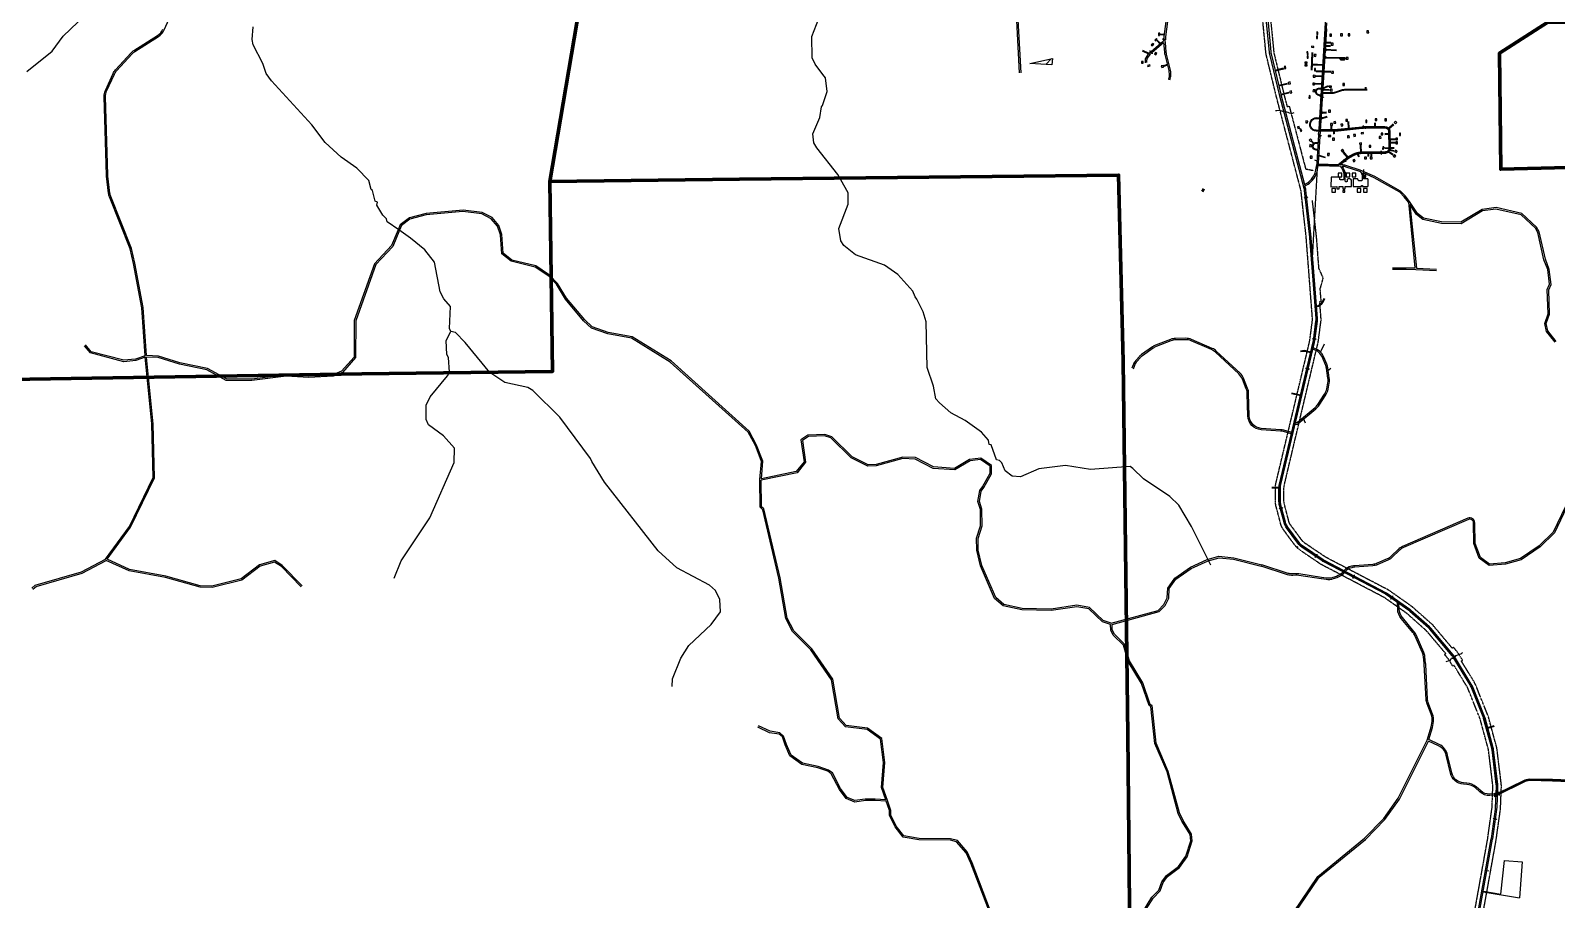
# Model space of a CAD drawing. Header units: inches. Extents: x 2666812 to 2767151, y 580083 to 705712.
# Drawn here: x 2684309 to 2705730, y 608026 to 620232 of the extents above; entities that cross this region are included whole.
import ezdxf

# ---------------------------------------------------------------- set-up
doc = ezdxf.new("R2010")
doc.units = ezdxf.units.IN
doc.header["$MEASUREMENT"] = 0
doc.linetypes.add('PHANTOM', pattern=[2.5, 1.25, -0.25, 0.25, -0.25, 0.25, -0.25])
for name, color, linetype in [('BND-MCD', 42, 'Continuous'), ('HY-SHORE', 5, 'Continuous'), ('PLD-LANDBASE', 252, 'Continuous'), ('PLD-PAR', 1, 'Continuous')]:
    doc.layers.add(name, color=color, linetype=linetype)
doc.layers.add('PLD-REMOTE-BOUNDARY', color=40, linetype='Continuous', lineweight=80)

# ---------------------------------------------------------------- blocks, each defined once
blk = doc.blocks.new('*X28')
at = {"color": 0}
blk.add_line((2698562, 619756), (2698640, 619837), dxfattribs=at)
blk = doc.blocks.new('CULVERT')
for p, q in [((-52, 7), (-41, 0)), ((-41, 0), (-52, -7)), ((-41, 0), (41, 0)), ((52, 7), (41, 0)), ((41, 0), (52, -7))]:
    blk.add_line(p, q)
blk = doc.blocks.new('HOUSETRL')
blk.add_lwpolyline([(-34, -15), (34, -15), (34, 15), (-34, 15)], close=True)
blk = doc.blocks.new('DWELLING2')
blk.add_lwpolyline([(28, -26), (28, 26), (-23, 26), (-23, -26)], close=True)
blk = doc.blocks.new('DRWAYCULVERT')
for p, q in [((-13, 2), (-10, 0)), ((-10, 0), (-13, -2)), ((-10, 0), (10, 0)), ((13, 2), (10, 0)), ((10, 0), (13, -2))]:
    blk.add_line(p, q)
blk = doc.blocks.new('CULVERT-LONG-PT1')
for p, q in [((-12, 7), (0, 0)), ((0, 0), (-12, -7))]:
    blk.add_line(p, q)
blk = doc.blocks.new('CULVERT-LONG-PT2')
for p, q in [((12, 7), (0, 0)), ((0, 0), (12, -7))]:
    blk.add_line(p, q)
blk = doc.blocks.new('DRWAYCULVERT-LONG-PT1')
for p, q in [((-4, 2), (0, 0)), ((0, 0), (-4, -2))]:
    blk.add_line(p, q)
blk = doc.blocks.new('DRWAYCULVERT-LONG-PT2')
for p, q in [((4, 2), (0, 0)), ((0, 0), (4, -2))]:
    blk.add_line(p, q)

msp = doc.modelspace()

# ---------------------------------------------------------------- linework, layer by layer
at = {"layer": 'BND-MCD'}
msp.add_lwpolyline([(2702500, 620341), (2702409, 618831), (2702643, 618833, 0.024317), (2702663, 618834), (2703002, 618871, -0.024073), (2703020, 618872), (2703320, 618875, -0.409593), (2703381, 618816), (2703387, 618578, -0.41844), (2703328, 618516), (2702981, 618512, 0.125814), (2702880, 618485), (2702829, 618456, 0.03534), (2702804, 618440), (2702667, 618335), (2702378, 618343), (2702369, 618297), (2702300, 617036), (2702365, 616188, -0.051845), (2702364, 616149), (2702328, 615873, -0.025478), (2702324, 615854), (2701851, 613858, 0.058705), (2701845, 613809), (2701845, 613617, 0.063959), (2701852, 613564), (2701916, 613322, 0.094297), (2701950, 613251), (2702108, 613035, 0.085263), (2702159, 612986), (2702447, 612790, 0.028712), (2702468, 612778), (2703331, 612326, -0.032774), (2703352, 612313), (2703664, 612093, -0.02821), (2703681, 612079), (2703941, 611849, -0.036367), (2703960, 611829), (2704273, 611457, -0.037631), (2704290, 611433), (2704526, 611046, -0.041799), (2704541, 611018), (2704711, 610594, -0.029076), (2704718, 610573), (2704831, 610156, -0.035831), (2704836, 610129), (2704896, 609643, -0.040232), (2704897, 609612), (2704893, 609498), (2705268, 609685, -0.107131), (2705350, 609705), (2705674, 609700), (2706483, 609667)], format="xyb", dxfattribs=at)
at = {"layer": 'HY-SHORE'}
for p, q in [((2684767, 620152), (2685180, 620548)), ((2695277, 620148), (2695407, 620483)), ((2687418, 620107), (2687433, 620282)), ((2684611, 619941), (2684767, 620152)), ((2687436, 620033), (2687418, 620107)), ((2687572, 619767), (2687436, 620033)), ((2695281, 619848), (2695277, 620148)), ((2684256, 619654), (2684611, 619941)), ((2687616, 619626), (2687572, 619767)), ((2695323, 619757), (2695281, 619848)), ((2695431, 619615), (2695323, 619757)), ((2698339, 619767), (2698657, 619841)), ((2698339, 619767), (2698657, 619841)), ((2698644, 619752), (2698339, 619767)), ((2698644, 619752), (2698339, 619767)), ((2698657, 619841), (2698644, 619752)), ((2698657, 619841), (2698644, 619752)), ((2687692, 619527), (2687616, 619626)), ((2688257, 618909), (2687692, 619527)), ((2695468, 619567), (2695431, 619615)), ((2695494, 619375), (2695468, 619567)), ((2695428, 619180), (2695494, 619375)), ((2695390, 619008), (2695414, 619158)), ((2695414, 619158), (2695428, 619180)), ((2688443, 618660), (2688257, 618909)), ((2695293, 618782), (2695390, 619008)), ((2695303, 618656), (2695293, 618782)), ((2688671, 618455), (2688443, 618660)), ((2688889, 618299), (2688671, 618455)), ((2695345, 618582), (2695303, 618656)), ((2695641, 618210), (2695345, 618582)), ((2689058, 618126), (2688889, 618299)), ((2689093, 618001), (2689058, 618126)), ((2695786, 617954), (2695641, 618210)), ((2689110, 617985), (2689093, 618001)), ((2689145, 617835), (2689110, 617985)), ((2689178, 617819), (2689145, 617835)), ((2689170, 617777), (2689178, 617819)), ((2695788, 617795), (2695786, 617954)), ((2689255, 617636), (2689170, 617777)), ((2689306, 617587), (2689255, 617636)), ((2695658, 617452), (2695788, 617795)), ((2689315, 617545), (2689306, 617587)), ((2689479, 617430), (2689315, 617545)), ((2689643, 617316), (2689479, 617430)), ((2695685, 617278), (2695658, 617452)), ((2689844, 617152), (2689643, 617316)), ((2695728, 617211), (2695685, 617278)), ((2695888, 617080), (2695728, 617211)), ((2689979, 616978), (2689844, 617152)), ((2690059, 616563), (2689979, 616978)), ((2696298, 616935), (2695888, 617080)), ((2696483, 616804), (2696298, 616935)), ((2696694, 616573), (2696483, 616804)), ((2690110, 616463), (2690059, 616563)), ((2696728, 616490), (2696694, 616573)), ((2690203, 616356), (2690110, 616463)), ((2690190, 616048), (2690203, 616356)), ((2696753, 616457), (2696728, 616490)), ((2696839, 616282), (2696753, 616457)), ((2696882, 616141), (2696839, 616282)), ((2696898, 615500), (2696882, 616141)), ((2690142, 615880), (2690207, 616006)), ((2690153, 615680), (2690142, 615880)), ((2690207, 616006), (2690190, 616048)), ((2690274, 615990), (2690207, 616006)), ((2690409, 615850), (2690274, 615990)), ((2690178, 615639), (2690153, 615680)), ((2690756, 615429), (2690409, 615850)), ((2690189, 615431), (2690178, 615639)), ((2696984, 615234), (2696898, 615500)), ((2689918, 615086), (2690164, 615381)), ((2690164, 615381), (2690189, 615431)), ((2690965, 615290), (2690756, 615429)), ((2691292, 615219), (2690965, 615290)), ((2689861, 614969), (2689918, 615086)), ((2691359, 615177), (2691292, 615219)), ((2691738, 614799), (2691359, 615177)), ((2697019, 615060), (2696984, 615234)), ((2697070, 615002), (2697019, 615060)), ((2689863, 614769), (2689861, 614969)), ((2697230, 614862), (2697070, 615002)), ((2697431, 614756), (2697230, 614862)), ((2689897, 614694), (2689863, 614769)), ((2690108, 614538), (2689897, 614694)), ((2692170, 614220), (2691738, 614799)), ((2697658, 614592), (2697431, 614756)), ((2690259, 614365), (2690108, 614538)), ((2697759, 614476), (2697658, 614592)), ((2697768, 614418), (2697759, 614476)), ((2697793, 614410), (2697768, 614418)), ((2697871, 614202), (2697793, 614410)), ((2689912, 613386), (2690254, 614165)), ((2690254, 614165), (2690259, 614365)), ((2692187, 614179), (2692170, 614220)), ((2692365, 613889), (2692187, 614179)), ((2697913, 614194), (2697871, 614202)), ((2697946, 614161), (2697913, 614194)), ((2697989, 614045), (2697946, 614161)), ((2698090, 613971), (2697989, 614045)), ((2698207, 613964), (2698090, 613971)), ((2698464, 614076), (2698207, 613964)), ((2698838, 614122), (2698464, 614076)), ((2699189, 614067), (2698838, 614122)), ((2699747, 614107), (2699189, 614067)), ((2699781, 614082), (2699747, 614107)), ((2699932, 613934), (2699781, 614082)), ((2693118, 612923), (2692365, 613889)), ((2700302, 613688), (2699932, 613934)), ((2700428, 613565), (2700302, 613688)), ((2700607, 613267), (2700428, 613565)), ((2689511, 612781), (2689912, 613386)), ((2700876, 612722), (2700607, 613267)), ((2693380, 612684), (2693118, 612923)), ((2689414, 612538), (2689511, 612781)), ((2693841, 612439), (2693380, 612684)), ((2693925, 612365), (2693841, 612439)), ((2693985, 612241), (2693925, 612365)), ((2693995, 612066), (2693985, 612241)), ((2693864, 611889), (2693995, 612066)), ((2693551, 611594), (2693864, 611889)), ((2693436, 611417), (2693551, 611594)), ((2693323, 611124), (2693436, 611417)), ((2693316, 611016), (2693323, 611124))]:
    msp.add_line(p, q, dxfattribs=at)
at = {"layer": 'PLD-LANDBASE'}
for p, q in [((2702487, 619959), (2702641, 619952)), ((2702488, 619969), (2702641, 619962)), ((2702300, 619762), (2702455, 619755)), ((2702300, 619752), (2702454, 619745)), ((2702334, 618414), (2702389, 618390)), ((2702774, 618242), (2702754, 618221)), ((2703020, 618281), (2703011, 618216)), ((2702467, 615826), (2702411, 615711)), ((2702563, 615483), (2702518, 615449)), ((2702208, 614718), (2702178, 614782))]:
    msp.add_line(p, q, dxfattribs=at)
for points in [[(2685727, 617172), (2685435, 617902, -0.06558), (2685423, 617948), (2685395, 618187, -0.022123), (2685394, 618203), (2685361, 619300, -0.114413), (2685377, 619380), (2685486, 619619, -0.079726), (2685517, 619667), (2685737, 619905, -0.064358), (2685772, 619935), (2686104, 620147, 0.144977), (2686185, 620242), (2686518, 620976, 0.079063), (2686536, 621043), (2686555, 621216, 0.146117), (2686533, 621340), (2686474, 621456, 0.033869), (2686459, 621481), (2686337, 621657, -0.110897), (2686307, 621730), (2686280, 621891, -0.049462), (2686278, 621927), (2686282, 622058)], [(2700449, 620799), (2700277, 620471, 0.089115), (2700253, 620397), (2700216, 620111, 0.025398), (2700215, 620089, 0.025398)], [(2700390, 620644), (2700294, 620462, 0.089115), (2700273, 620395), (2700236, 620108, 0.054835), (2700235, 620065), (2700248, 619929, 0.035633), (2700252, 619901), (2700306, 619673, -0.058359), (2700312, 619627), (2700312, 619595, -0.041289), (2700311, 619583, -0.041289)], [(2702194, 618070), (2702233, 618093, 0.097855), (2702291, 618144), (2702312, 618171, 0.114131), (2702349, 618253), (2702368, 618345, 0.034897), (2702371, 618372), (2702490, 620341, 0.004635), (2702490, 620345), (2702502, 620634)], [(2704618, 607776), (2704815, 608876, 0.009271), (2704816, 608882), (2704874, 609295, 0.025274), (2704876, 609313), (2704887, 609612, 0.040232), (2704886, 609641), (2704826, 610128, 0.035831), (2704821, 610153), (2704708, 610570, 0.029076), (2704701, 610590), (2704531, 611014, 0.041799), (2704518, 611041), (2704281, 611428, 0.037631), (2704265, 611450), (2703952, 611822, 0.036367), (2703934, 611841), (2703674, 612072, 0.02821), (2703658, 612085), (2703346, 612304, 0.032774), (2703326, 612317), (2702463, 612769, -0.028712), (2702441, 612782), (2702154, 612977, -0.085263), (2702100, 613029), (2701942, 613245, -0.094297), (2701906, 613319), (2701842, 613562, -0.063959), (2701835, 613617), (2701835, 613809, -0.058705), (2701841, 613860), (2702314, 615857, 0.025478), (2702318, 615875), (2702354, 616150, 0.051845), (2702355, 616187), (2702268, 617321, 0.008951), (2702268, 617327), (2702193, 617987, 0.036086), (2702189, 618013), (2701843, 619330, -0.004823), (2701842, 619334), (2701706, 619899, -0.035001), (2701701, 619929), (2701656, 620391, -0.029719)], [(2701676, 620474), (2701675, 620416, 0.029719), (2701676, 620393), (2701721, 619931, 0.035001), (2701725, 619904), (2701862, 619339, 0.004823), (2701863, 619335), (2702194, 618070)], [(2685708, 617165), (2685416, 617895, -0.06558), (2685404, 617945), (2685375, 618185, -0.022123), (2685374, 618202), (2685341, 619300, -0.114413), (2685359, 619388), (2685467, 619627, -0.079726), (2685502, 619680), (2685722, 619919, -0.064358), (2685761, 619952), (2686093, 620164, 0.144977), (2686167, 620250)], [(2702200, 618050), (2702243, 618076, 0.097855), (2702307, 618132), (2702328, 618159, 0.114131), (2702369, 618249), (2702387, 618341, 0.034897), (2702391, 618371), (2702505, 620254)], [(2699962, 619778, -0.032749), (2699960, 619807), (2699961, 619822, -0.14396), (2699969, 619849), (2700000, 619894, -0.065886), (2700039, 619937), (2700215, 620089)], [(2699981, 619781, -0.031812), (2699980, 619806), (2699981, 619815, -0.14396), (2699989, 619842), (2700017, 619883, -0.065886), (2700052, 619922), (2700215, 620063, 0.000163), (2700215, 620063), (2700228, 619927, 0.035633), (2700233, 619896), (2700287, 619669, -0.058359), (2700292, 619627), (2700292, 619595, -0.037699), (2700291, 619587)], [(2702481, 619857), (2702754, 619852, -0.467657), (2702763, 619840), (2702760, 619824, -0.349753), (2702750, 619816), (2702709, 619815, -0.240664), (2702701, 619819), (2702682, 619844)], [(2702428, 619306), (2702381, 619323, -0.771409), (2702391, 619422), (2702435, 619423)], [(2702428, 619317), (2702385, 619333, -0.76547), (2702392, 619412), (2702434, 619413)], [(2702451, 619364), (2702564, 619361, 0.084666), (2702631, 619371), (2702713, 619397, -0.081313), (2702777, 619407), (2703048, 619407)], [(2702451, 619354), (2702564, 619351, 0.084666), (2702634, 619361), (2702716, 619388, -0.081313), (2702777, 619397), (2703073, 619397)], [(2702398, 618819), (2702359, 618820, -1.012633), (2702365, 619008), (2702410, 619005)], [(2702399, 618829), (2702359, 618830, -1.012239), (2702364, 618998), (2702409, 618995)], [(2702420, 618841), (2702643, 618843, 0.024317), (2702662, 618844), (2703001, 618881, -0.024073), (2703020, 618882), (2703320, 618885, -0.409593), (2703391, 618817), (2703397, 618578, -0.41844), (2703328, 618506), (2702981, 618502, 0.125814), (2702885, 618476), (2702834, 618448, 0.03534), (2702810, 618432), (2702696, 618344)], [(2702419, 618821), (2702643, 618823, 0.024317), (2702664, 618825), (2703003, 618861, -0.024073), (2703020, 618862), (2703321, 618865, -0.409593), (2703371, 618816), (2703377, 618577, -0.41844), (2703328, 618526), (2702981, 618522, 0.125814), (2702875, 618494), (2702824, 618465, 0.03534), (2702798, 618448), (2702664, 618345)], [(2702382, 618551), (2702358, 618552, -0.634638), (2702319, 618643, -0.634638)], [(2702383, 618561), (2702359, 618562, -1.046407), (2702365, 618651), (2702388, 618650)], [(2702326, 618650, -0.197278), (2702366, 618661), (2702389, 618660)], [(2702974, 618271), (2702787, 618333, 0.073403), (2702729, 618343), (2702696, 618344)], [(2702700, 618324), (2702720, 618289, -0.14198), (2702746, 618181, -0.138882)], [(2703002, 618206, 0.316629), (2702968, 618252), (2702780, 618314, 0.073403), (2702729, 618323), (2702723, 618323), (2702737, 618299, -0.14198), (2702766, 618180)], [(2704638, 607773), (2704834, 608872, 0.009271), (2704836, 608879), (2704894, 609292, 0.025274), (2704896, 609312), (2704907, 609612, 0.040232), (2704906, 609644), (2704846, 610130, 0.035831), (2704841, 610158), (2704727, 610576, 0.029076), (2704720, 610598), (2704550, 611022, 0.041799), (2704535, 611052), (2704298, 611439, 0.037631), (2704281, 611463), (2703968, 611835, 0.036367), (2703947, 611856), (2703688, 612087, 0.02821), (2703670, 612101), (2703358, 612321, 0.032774), (2703335, 612334), (2702472, 612787, -0.028712), (2702453, 612798), (2702165, 612994, -0.085263), (2702116, 613041), (2701958, 613257, -0.094297), (2701926, 613324), (2701862, 613567, -0.063959), (2701855, 613617), (2701855, 613809, -0.058705), (2701860, 613855), (2702334, 615852, 0.025478), (2702337, 615872), (2702374, 616147, 0.051845), (2702375, 616189), (2702288, 617322, 0.008951), (2702288, 617329), (2702213, 617989, 0.036086), (2702208, 618018), (2702200, 618050)], [(2702746, 618181), (2702746, 618149, -0.414214), (2702731, 618134), (2702702, 618134, -0.416509), (2702687, 618149), (2702687, 618156, 0.4166), (2702672, 618171), (2702567, 618171), (2702565, 618038), (2702645, 618039), (2702645, 618006), (2702678, 618006), (2702678, 618039), (2702731, 618039), (2702731, 618006), (2702764, 618006), (2702764, 618040), (2702851, 618040), (2702851, 618129, 0.407802), (2702831, 618149), (2702812, 618150, 0.420654), (2702792, 618130), (2702792, 618116, -0.414214), (2702782, 618106), (2702776, 618106, -0.414214), (2702766, 618116), (2702766, 618180)], [(2703002, 618206), (2703002, 618134, -0.414214), (2702987, 618119), (2702960, 618119, -0.414214), (2702945, 618134), (2702945, 618134, 0.414214), (2702930, 618149), (2702874, 618149), (2702874, 618040), (2702989, 618040, 0.414214), (2702994, 618045), (2702994, 618052, -0.414214), (2702999, 618057), (2703003, 618057, -0.414214), (2703008, 618052), (2703008, 618045, 0.414214), (2703013, 618040), (2703080, 618040)], [(2703022, 618202, 0.105585), (2703017, 618231, 0.105585)], [(2702362, 616359, 0.208011), (2702444, 616421), (2702471, 616473)], [(2702363, 616349, 0.211303), (2702453, 616417), (2702480, 616468)], [(2702013, 614585), (2701903, 614617, 0.055178), (2701860, 614625), (2701586, 614644, -0.386526), (2701418, 614818), (2701409, 615134, 0.087612), (2701395, 615202), (2701338, 615347, 0.110855), (2701288, 615419), (2700955, 615730, 0.086674), (2700898, 615767), (2700606, 615893, 0.104616), (2700525, 615909), (2700383, 615907, 0.089933), (2700313, 615893), (2700101, 615811, 0.062141), (2700058, 615788), (2699904, 615679, 0.056771), (2699871, 615649), (2699802, 615571), (2699770, 615489)], [(2702008, 614566), (2701899, 614598, 0.055178), (2701856, 614606), (2701585, 614624, -0.386526), (2701398, 614818), (2701390, 615130, 0.087612), (2701376, 615198), (2701321, 615335, 0.110855), (2701271, 615408), (2700945, 615713, 0.086674), (2700887, 615750), (2700602, 615873, 0.104616), (2700521, 615889), (2700386, 615887, 0.089933), (2700316, 615874), (2700111, 615794, 0.062141), (2700067, 615770), (2699918, 615664, 0.056771), (2699884, 615634), (2699843, 615587, 0.088972), (2699806, 615527), (2699786, 615475)], [(2702061, 614701), (2702074, 614701, 0.166623), (2702104, 614713), (2702354, 614919, 0.075729), (2702398, 614969), (2702492, 615113, 0.099682), (2702525, 615194), (2702540, 615280, 0.083088), (2702541, 615353), (2702520, 615494, 0.060342), (2702506, 615545), (2702464, 615646, 0.235866), (2702315, 615775)], [(2702066, 614721), (2702066, 614721, 0.166623), (2702096, 614732), (2702341, 614935, 0.075729), (2702381, 614980), (2702476, 615124, 0.099682), (2702505, 615198), (2702521, 615284, 0.083088), (2702522, 615350), (2702500, 615491, 0.060342), (2702487, 615537), (2702445, 615638, 0.235359), (2702311, 615755)], [(2705855, 613546), (2705685, 613186), (2705489, 612994), (2705226, 612817), (2705012, 612757), (2704792, 612738), (2704663, 612832), (2704588, 613027), (2704584, 613317, 0.535837), (2704487, 613381), (2703570, 612985, 0.094683), (2703508, 612943), (2703416, 612851, -0.094629), (2703354, 612809), (2703214, 612748, -0.08341), (2703150, 612733), (2702896, 612714, 0.03799), (2702866, 612709), (2702852, 612706, 0.157336), (2702747, 612643, 0.157336)], [(2705871, 613534), (2705701, 613174), (2705501, 612978), (2705234, 612799), (2705016, 612737), (2704786, 612718), (2704647, 612820), (2704568, 613024), (2704565, 613317, 0.535837), (2704495, 613363), (2703582, 612968, 0.094683), (2703520, 612926), (2703430, 612837, -0.094629), (2703362, 612791), (2703222, 612730, -0.08341), (2703151, 612713), (2702898, 612694, 0.03799), (2702871, 612689), (2702857, 612686, 0.150436), (2702765, 612633, 0.150436)], [(2702752, 612617, -0.148193), (2702647, 612545), (2702596, 612528, -0.11524), (2702496, 612520), (2702431, 612530, -0.001453), (2702429, 612530), (2702113, 612579, 0.053127), (2702071, 612581), (2702030, 612579, -0.093733), (2701956, 612588), (2701586, 612709)], [(2702734, 612627, -0.143309), (2702641, 612564), (2702590, 612547, -0.11524), (2702499, 612540), (2702434, 612550, -0.001453), (2702432, 612550), (2702114, 612599, 0.053127), (2702072, 612601), (2702028, 612599, -0.093733), (2701962, 612607), (2701592, 612728)], [(2703917, 610266), (2703972, 610449), (2703983, 610525, 0.12993), (2703972, 610627), (2703914, 610774, -0.080402), (2703901, 610837), (2703875, 611328, 0.015868), (2703874, 611340), (2703863, 611437, 0.074375), (2703849, 611489), (2703742, 611734, 0.071496), (2703715, 611777), (2703552, 611972, -0.165199), (2703501, 612104), (2703497, 612199)], [(2703939, 610272), (2703992, 610444), (2704004, 610528, 0.12993), (2703992, 610630), (2703934, 610779, -0.080402), (2703920, 610841), (2703895, 611329, 0.015868), (2703894, 611342), (2703883, 611439, 0.074375), (2703867, 611497), (2703760, 611742, 0.071496), (2703730, 611790), (2703567, 611985, -0.165199), (2703521, 612105), (2703517, 612184)], [(2704882, 609489), (2704795, 609486, -0.193421), (2704654, 609536), (2704592, 609592, 0.166686), (2704472, 609642), (2704423, 609645, -0.330625), (2704241, 609800), (2704183, 610051, 0.226696), (2704075, 610186), (2703932, 610252)], [(2704883, 609509), (2704794, 609506, -0.193421), (2704668, 609551), (2704605, 609607, 0.166686), (2704473, 609662), (2704424, 609665, -0.330625), (2704261, 609804), (2704202, 610055, 0.226696), (2704084, 610204), (2703939, 610272)], [(2710061, 608093), (2710030, 608678), (2709908, 608847), (2709754, 608947), (2709492, 609012), (2708868, 608963), (2708560, 609083), (2707773, 609441), (2707479, 609630), (2707276, 609678), (2707016, 609708), (2706483, 609677), (2705674, 609710), (2705348, 609715, 0.107168), (2705266, 609694), (2704903, 609514)], [(2710041, 608100), (2710010, 608671), (2709894, 608832), (2709746, 608929), (2709490, 608992), (2708865, 608943), (2708553, 609065), (2707764, 609423), (2707471, 609611), (2707273, 609658), (2707015, 609688), (2706483, 609657), (2705674, 609690), (2705353, 609695, 0.107168), (2705271, 609675), (2704903, 609492)]]:
    msp.add_lwpolyline(points, format="xyb", dxfattribs=at)
for points in [[(2698140, 620556), (2698189, 619638)], [(2698160, 620550), (2698209, 619639)], [(2700223, 620165), (2700168, 620170)], [(2700225, 620175), (2700169, 620180)], [(2700012, 619910), (2699923, 619951)], [(2700164, 620045), (2700123, 620086)], [(2700172, 620052), (2700130, 620093)], [(2702490, 620013), (2702558, 620011)], [(2702491, 620023), (2702559, 620021)], [(2702493, 620068), (2702561, 620066)], [(2702493, 620058), (2702561, 620056)], [(2700006, 619902), (2699918, 619942)], [(2700266, 619755), (2700216, 619738)], [(2700269, 619745), (2700219, 619728)], [(2702295, 619922), (2702288, 619675)], [(2702300, 619752), (2702298, 619675)], [(2702305, 619922), (2702300, 619762)], [(2702480, 619847), (2702682, 619844)], [(2701780, 619677), (2701900, 619706)], [(2701782, 619667), (2701903, 619696)], [(2702445, 619593), (2702352, 619597)], [(2702444, 619583), (2702352, 619587)], [(2702449, 619659), (2702356, 619663)], [(2702448, 619649), (2702356, 619653)], [(2702561, 619644), (2702468, 619648)], [(2702561, 619654), (2702469, 619658)], [(2701832, 619463), (2701952, 619492)], [(2701834, 619454), (2701954, 619482)], [(2701862, 619340), (2701972, 619366)], [(2701864, 619330), (2701974, 619356)], [(2702438, 619484), (2702345, 619488)], [(2702438, 619474), (2702345, 619478)], [(2702453, 619398), (2702539, 619393)], [(2702454, 619418), (2702532, 619450)], [(2702454, 619408), (2702540, 619403)], [(2702455, 619429), (2702529, 619460)], [(2703048, 619407), (2703048, 619437)], [(2703058, 619407), (2703058, 619437)], [(2703058, 619407), (2703073, 619407)], [(2701889, 619093), (2701874, 619098), (2701856, 619105), (2701827, 619108), (2701807, 619104), (2701784, 619104)], [(2701941, 619092), (2701958, 619087), (2701977, 619077), (2702000, 619071), (2702025, 619072), (2702049, 619081)], [(2702437, 619068), (2702439, 619091)], [(2702429, 619002), (2702513, 619028)], [(2702429, 618991), (2702516, 619018)], [(2702434, 619085), (2702502, 619088)], [(2702434, 619075), (2702502, 619078)], [(2702434, 618986), (2702436, 619010)], [(2702567, 618843), (2702567, 618887)], [(2702577, 618843), (2702577, 618887)], [(2702810, 618860), (2702804, 618953)], [(2702820, 618861), (2702814, 618954)], [(2703179, 618883), (2703179, 618937)], [(2703189, 618883), (2703189, 618937)], [(2703373, 618861), (2703438, 618921)], [(2703379, 618853), (2703445, 618913)], [(2702319, 618643), (2702285, 618676)], [(2702326, 618650), (2702292, 618683)], [(2702604, 618778), (2702604, 618823)], [(2702614, 618779), (2702614, 618823)], [(2703372, 618780), (2703320, 618779)], [(2703372, 618770), (2703320, 618769)], [(2703394, 618711), (2703468, 618712)], [(2703394, 618701), (2703468, 618702)], [(2703395, 618663), (2703467, 618664)], [(2702398, 618482), (2702485, 618455)], [(2702398, 618472), (2702482, 618446)], [(2702798, 618448), (2702737, 618520)], [(2702806, 618454), (2702745, 618527)], [(2702932, 618496), (2702952, 618456)], [(2702942, 618498), (2702961, 618460)], [(2702983, 618522), (2702977, 618614)], [(2702993, 618522), (2702987, 618615)], [(2703083, 618503), (2703083, 618464)], [(2703093, 618503), (2703093, 618464)], [(2703122, 618504), (2703122, 618457)], [(2703132, 618504), (2703132, 618457)], [(2703377, 618578), (2703317, 618584)], [(2703377, 618568), (2703317, 618574)], [(2703375, 618525), (2703431, 618485)], [(2703382, 618533), (2703437, 618493)], [(2703393, 618553), (2703451, 618539)], [(2703395, 618653), (2703467, 618654)], [(2703396, 618562), (2703454, 618548)], [(2703397, 618590), (2703452, 618590)], [(2703397, 618580), (2703452, 618580)], [(2702700, 618324), (2702386, 618333)], [(2702664, 618345), (2702390, 618353)], [(2702772, 618396), (2702750, 618418)], [(2703607, 617908), (2703543, 617976), (2703181, 618181), (2702974, 618271)], [(2703592, 617895), (2703531, 617960), (2703171, 618164), (2703017, 618231)], [(2703080, 618149), (2703022, 618149), (2703022, 618202)], [(2703080, 618149), (2703080, 618040)], [(2700752, 617974), (2700774, 618015)], [(2700770, 617964), (2700791, 618006)], [(2703651, 617823), (2703592, 617895)], [(2703668, 617832), (2703607, 617908)], [(2703651, 617823), (2703744, 616897)], [(2705728, 615865), (2705611, 616012), (2705585, 616115), (2705634, 616248), (2705621, 616590), (2705654, 616665), (2705626, 616877), (2705574, 617019), (2705486, 617402), (2705451, 617470), (2705246, 617663), (2704882, 617744), (2704687, 617716), (2704389, 617538), (2704118, 617543), (2703862, 617598), (2703781, 617661), (2703668, 617832)], [(2694568, 613935), (2694589, 614182), (2694502, 614409), (2694399, 614602), (2693302, 615591), (2692754, 615928), (2692419, 615991), (2692195, 616071), (2692088, 616168), (2691835, 616472), (2691708, 616679), (2691596, 616796), (2691401, 616928), (2691067, 617008), (2690946, 617103), (2690927, 617366), (2690882, 617494), (2690787, 617604), (2690650, 617678), (2690380, 617709), (2689862, 617661), (2689627, 617599), (2689499, 617504), (2689470, 617434)], [(2694547, 613923), (2694569, 614179), (2694484, 614401), (2694383, 614589), (2693290, 615575), (2692747, 615909), (2692414, 615972), (2692185, 616053), (2692073, 616154), (2691819, 616460), (2691692, 616667), (2691583, 616781), (2691393, 616910), (2691058, 616990), (2690927, 617093), (2690907, 617362), (2690865, 617483), (2690774, 617588), (2690644, 617659), (2690379, 617689), (2689865, 617642), (2689635, 617581), (2689515, 617491), (2689488, 617426)], [(2703674, 617788), (2703764, 616896)], [(2705712, 615853), (2705592, 616003), (2705565, 616116), (2705614, 616252), (2705602, 616593), (2705634, 616668), (2705607, 616873), (2705555, 617013), (2705468, 617395), (2705435, 617458), (2705236, 617645), (2704881, 617724), (2704694, 617697), (2704394, 617518), (2704116, 617523), (2703854, 617579), (2703767, 617647), (2703674, 617788)], [(2689470, 617434), (2689377, 617210), (2689138, 616957), (2688854, 616159), (2688852, 615644), (2688675, 615446), (2688554, 615397), (2688215, 615376), (2687898, 615397), (2687415, 615334), (2687059, 615338), (2686792, 615484), (2686406, 615563), (2686105, 615660), (2685937, 615666)], [(2689488, 617426), (2689394, 617199), (2689155, 616947), (2688874, 616155), (2688872, 615637), (2688687, 615430), (2688558, 615377), (2688215, 615356), (2687898, 615378), (2687416, 615314), (2687054, 615318), (2686785, 615465), (2686401, 615544), (2686101, 615640), (2685939, 615646)], [(2685918, 615663), (2685869, 616338), (2685753, 616960), (2685708, 617165)], [(2685937, 615666), (2685888, 616340), (2685772, 616965), (2685727, 617172)], [(2703621, 616896), (2703427, 616896)], [(2703622, 616876), (2703427, 616876)], [(2703744, 616897), (2703621, 616896)], [(2703755, 616877), (2703622, 616876)], [(2703755, 616877), (2704047, 616861)], [(2703764, 616896), (2704048, 616881)], [(2685919, 615643), (2685787, 615595), (2685617, 615580), (2685150, 615703), (2685065, 615802)], [(2685918, 615663), (2685783, 615615), (2685619, 615600), (2685161, 615720), (2685080, 615815)], [(2702280, 615714), (2702192, 615735), (2702135, 615727)], [(2702278, 615704), (2702192, 615725), (2702136, 615717)], [(2685362, 612807), (2685697, 613267), (2686029, 613952), (2686012, 614707), (2685919, 615643)], [(2685384, 612804), (2685714, 613257), (2686049, 613947), (2686032, 614708), (2685939, 615646)], [(2702135, 615101), (2702012, 615130)], [(2702137, 615111), (2702014, 615139)], [(2699471, 611888), (2699359, 611927), (2699165, 612107), (2698995, 612138), (2698637, 612084), (2698227, 612096), (2697965, 612152), (2697843, 612254), (2697645, 612713), (2697592, 612931), (2697590, 613100), (2697647, 613276), (2697644, 613506), (2697609, 613615), (2697633, 613770), (2697675, 613822), (2697780, 614012), (2697779, 614112), (2697643, 614206), (2697499, 614188), (2697283, 614060), (2696978, 614082), (2696726, 614213), (2696555, 614219), (2696182, 614115), (2696061, 614113), (2695831, 614229), (2695545, 614509), (2695457, 614539), (2695228, 614529), (2695145, 614474), (2695190, 614169), (2695070, 614019), (2694567, 613914)], [(2699481, 611905), (2699369, 611944), (2699174, 612126), (2698995, 612158), (2698636, 612103), (2698229, 612115), (2697974, 612170), (2697860, 612266), (2697664, 612719), (2697612, 612933), (2697610, 613097), (2697666, 613273), (2697664, 613509), (2697629, 613616), (2697652, 613762), (2697692, 613811), (2697800, 614007), (2697798, 614123), (2697648, 614226), (2697492, 614207), (2697278, 614081), (2696983, 614102), (2696732, 614232), (2696553, 614239), (2696179, 614134), (2696066, 614133), (2695843, 614245), (2695556, 614526), (2695460, 614559), (2695222, 614548), (2695124, 614484), (2695169, 614174), (2695059, 614037), (2694568, 613935)], [(2696315, 609425), (2696255, 609598), (2696285, 609949), (2696240, 610277), (2696052, 610413), (2695751, 610451), (2695645, 610563), (2695555, 611113), (2695261, 611532), (2695007, 611788), (2694912, 611973), (2694813, 612539), (2694587, 613501), (2694552, 613535), (2694547, 613923)], [(2696339, 609418), (2696275, 609601), (2696304, 609950), (2696258, 610288), (2696060, 610432), (2695760, 610469), (2695664, 610572), (2695574, 611120), (2695276, 611545), (2695023, 611800), (2694931, 611979), (2694833, 612543), (2694604, 613511), (2694571, 613543), (2694567, 613914)], [(2701835, 613812), (2701736, 613812)], [(2701835, 613802), (2701736, 613802)], [(2701778, 613813), (2701792, 613814), (2701779, 613800), (2701792, 613800)], [(2684327, 612397), (2684376, 612439), (2685026, 612630), (2685362, 612807)], [(2684342, 612383), (2684386, 612421), (2685033, 612611), (2685369, 612789)], [(2688108, 612416), (2687831, 612704), (2687735, 612766), (2687533, 612707), (2687277, 612512), (2686858, 612407), (2686689, 612413), (2686203, 612550), (2685693, 612644), (2685369, 612789)], [(2688122, 612430), (2687843, 612719), (2687738, 612788), (2687524, 612725), (2687268, 612531), (2686856, 612427), (2686692, 612433), (2686208, 612569), (2685699, 612663), (2685384, 612804)], [(2699481, 611905), (2700140, 612086), (2700220, 612168), (2700267, 612265), (2700274, 612400), (2700375, 612538), (2700594, 612693)], [(2699491, 611887), (2700151, 612069), (2700236, 612156), (2700287, 612260), (2700293, 612393), (2700389, 612523), (2700600, 612673)], [(2700594, 612693), (2700828, 612802), (2700991, 612847), (2701202, 612824), (2701592, 612728)], [(2700600, 612673), (2700839, 612785), (2700993, 612827), (2701198, 612805), (2701586, 612709)], [(2699919, 607845), (2700051, 608057), (2700149, 608158), (2700189, 608274), (2700257, 608361), (2700422, 608488), (2700526, 608636), (2700598, 608850), (2700589, 608938), (2700471, 609126), (2700419, 609235), (2700263, 609817), (2700091, 610216), (2700035, 610737), (2700011, 610753), (2699906, 611062), (2699719, 611369), (2699650, 611600), (2699508, 611739), (2699472, 611809), (2699471, 611888)], [(2699937, 607838), (2700067, 608045), (2700166, 608147), (2700207, 608265), (2700271, 608347), (2700436, 608474), (2700544, 608627), (2700618, 608848), (2700608, 608944), (2700488, 609136), (2700438, 609242), (2700281, 609824), (2700110, 610221), (2700054, 610749), (2700027, 610766), (2699924, 611071), (2699738, 611377), (2699668, 611611), (2699524, 611751), (2699492, 611814), (2699491, 611887)], [(2704268, 611415), (2704252, 611409), (2704245, 611401), (2704227, 611379), (2704192, 611369), (2704175, 611365)], [(2704312, 611441), (2704321, 611451), (2704346, 611463), (2704354, 611466), (2704388, 611477), (2704400, 611485), (2704412, 611497)], [(2696322, 609405), (2696164, 609417), (2696028, 609416), (2695880, 609395), (2695760, 609444), (2695664, 609573), (2695550, 609791), (2695503, 609827), (2695359, 609876), (2695138, 609922), (2694970, 610042), (2694901, 610197), (2694863, 610309), (2694817, 610346), (2694684, 610369), (2694518, 610448)], [(2696315, 609425), (2696165, 609437), (2696026, 609436), (2695882, 609415), (2695773, 609460), (2695681, 609583), (2695565, 609804), (2695512, 609844), (2695364, 609895), (2695146, 609940), (2694985, 610054), (2694919, 610204), (2694880, 610320), (2694826, 610365), (2694690, 610388), (2694527, 610466)], [(2704763, 610443), (2704855, 610470)], [(2704766, 610434), (2704858, 610461)], [(2699844, 606731), (2700551, 606889), (2701041, 607145), (2701597, 607385), (2701796, 607522), (2701938, 607658), (2702397, 608338), (2703048, 608870), (2703321, 609149), (2703527, 609436), (2703932, 610252)], [(2699845, 606751), (2700544, 606908), (2701032, 607163), (2701587, 607403), (2701784, 607537), (2701923, 607671), (2702382, 608351), (2703035, 608885), (2703306, 609162), (2703510, 609447), (2703917, 610266)], [(2698027, 606986), (2697996, 607508), (2697921, 607679), (2697769, 607853), (2697510, 608535), (2697443, 608682), (2697310, 608836), (2697222, 608859), (2696781, 608862), (2696559, 608902), (2696447, 609046), (2696368, 609206), (2696368, 609274), (2696322, 609405)], [(2698047, 606987), (2698016, 607513), (2697937, 607690), (2697786, 607863), (2697528, 608543), (2697459, 608693), (2697321, 608853), (2697225, 608878), (2696783, 608882), (2696570, 608920), (2696463, 609057), (2696388, 609211), (2696387, 609277), (2696339, 609418)], [(2704947, 608102), (2705003, 608574), (2705248, 608555), (2705211, 608049)], [(2704702, 608132), (2705211, 608049)], [(2704704, 608142), (2704947, 608102)]]:
    msp.add_lwpolyline(points, dxfattribs=at)
at = {"layer": 'PLD-LANDBASE', "linetype": 'PHANTOM', "flags": 128}
for points in [[(2715584, 580083), (2715285, 580416, -0.049568), (2715256, 580457), (2715034, 580834, -0.059277), (2715010, 580889), (2714962, 581044), (2714948, 581039), (2714866, 581308), (2714852, 581304), (2714719, 581741, -0.002724), (2714718, 581744), (2714123, 583778, 0.001428), (2714123, 583778), (2714020, 584122), (2714034, 584126), (2713627, 585489, 0.002241), (2713627, 585490), (2712923, 587770, 0.022069), (2712919, 587781), (2712637, 588473, 0.037947), (2712628, 588490), (2712288, 589058, 0.027194), (2712280, 589070), (2711823, 589673, 0.015483), (2711818, 589680), (2711490, 590061, 0.04532), (2711473, 590078), (2710798, 590624, 0.031182), (2710785, 590633), (2709468, 591449, -0.001604), (2709467, 591450), (2708536, 592036, -0.043569), (2708498, 592064), (2708202, 592332, -0.041827), (2708171, 592365), (2707877, 592738, -0.061861), (2707843, 592795), (2707685, 593147, -0.053032), (2707667, 593202), (2707546, 593773, -0.023462), (2707542, 593798), (2707418, 594865, 0.012675), (2707417, 594872), (2707341, 595330, 0.032174), (2707337, 595346), (2707210, 595762), (2706442, 598174, 0.002157), (2706441, 598175), (2705838, 600011, -0.002322), (2705838, 600013), (2705069, 602430, -0.038473), (2705059, 602473), (2705000, 602851, -0.039292), (2704997, 602897), (2704998, 603335, -0.039446), (2705002, 603381), (2705050, 603680, -0.03715), (2705060, 603721), (2705323, 604545, 0.032042), (2705326, 604558), (2705368, 604787, 0.047703), (2705370, 604808), (2705367, 605100, 0.045631), (2705365, 605120), (2705284, 605537, 0.05584), (2705277, 605560), (2705141, 605869, 0.043123), (2705132, 605886), (2705058, 605995), (2705075, 606006), (2704808, 606408, -0.043359), (2704785, 606449), (2704651, 606754, -0.04117), (2704637, 606796), (2704561, 607092, -0.051478), (2704553, 607147), (2704539, 607471, -0.036485), (2704540, 607511), (2704566, 607765, -0.018757), (2704569, 607785), (2704766, 608884, 0.009271), (2704766, 608889), (2704824, 609302, 0.025274), (2704826, 609315), (2704837, 609614, 0.040232), (2704836, 609635), (2704777, 610122, 0.035831), (2704773, 610140), (2704660, 610557, 0.029076), (2704655, 610572), (2704485, 610996, 0.041799), (2704475, 611015), (2704293, 611314), (2704275, 611303), (2704222, 611392, 0.037631), (2704212, 611405), (2704162, 611464), (2704178, 611477), (2703914, 611790, 0.036367), (2703901, 611804), (2703641, 612035, 0.02821), (2703630, 612044), (2703318, 612264, 0.032774), (2703303, 612272), (2702440, 612725, -0.028712), (2702413, 612740), (2702126, 612936, -0.085263), (2702060, 613000), (2701901, 613215, -0.094297), (2701858, 613306), (2701794, 613549, -0.063959), (2701785, 613617), (2701785, 613809, -0.058705), (2701792, 613872), (2702266, 615868, 0.025478), (2702268, 615881), (2702304, 616157, 0.051845), (2702305, 616183), (2702218, 617317, 0.008951), (2702218, 617322), (2702144, 617982, 0.036086), (2702140, 618000), (2701795, 619317, -0.004823), (2701794, 619322), (2701657, 619887, -0.035001), (2701651, 619924), (2701606, 620386, -0.029719), (2701605, 620418), (2701606, 620473)], [(2701716, 620458), (2701715, 620416, 0.029719), (2701716, 620397), (2701761, 619935, 0.035001), (2701764, 619913), (2701901, 619348, 0.004823), (2701901, 619345), (2701949, 619163), (2701978, 619170), (2702209, 618288), (2702321, 618266)], [(2702300, 617845), (2702357, 617337, -0.008951), (2702358, 617328), (2702391, 616892), (2702452, 616757), (2702413, 616613)], [(2715759, 580083), (2715382, 580503, -0.049568), (2715368, 580523), (2715146, 580900, -0.059277), (2715134, 580927), (2715087, 581081), (2715101, 581086), (2715019, 581355), (2715034, 581359), (2714900, 581797, -0.002724), (2714900, 581798), (2714418, 583447), (2714305, 583831, 0.001428), (2714305, 583833), (2714202, 584176), (2714188, 584172), (2713781, 585534, 0.002241), (2713780, 585537), (2713076, 587817, 0.022069), (2713068, 587841), (2712785, 588533, 0.037947), (2712765, 588572), (2712426, 589140, 0.027194), (2712408, 589166), (2711951, 589770, 0.015483), (2711940, 589784), (2711612, 590166, 0.04532), (2711574, 590202), (2710898, 590748, 0.031182), (2710869, 590769), (2709553, 591585, -0.001604), (2709552, 591585), (2708621, 592171, -0.043569), (2708606, 592183), (2708309, 592451, -0.041827), (2708297, 592464), (2708003, 592837, -0.061861), (2707989, 592860), (2707907, 593042), (2707894, 593036), (2707817, 593207, -0.053032), (2707809, 593232), (2707794, 593304), (2707808, 593307), (2707702, 593806, -0.023462), (2707701, 593816), (2707577, 594884, 0.012675), (2707575, 594898), (2707499, 595356, 0.032213), (2707490, 595393, 0.000163), (2707490, 595393), (2707363, 595810), (2706594, 598222, 0.002157), (2706593, 598224), (2705991, 600060, -0.002322), (2705990, 600062), (2705221, 602478, -0.038473), (2705217, 602498), (2705158, 602876, -0.039292), (2705157, 602896), (2705158, 603335, -0.039446), (2705160, 603355), (2705208, 603654, -0.03715), (2705213, 603673), (2705475, 604496, 0.032042), (2705484, 604529), (2705526, 604758, 0.047703), (2705530, 604809), (2705527, 605101, 0.045631), (2705522, 605150), (2705441, 605567, 0.05584), (2705423, 605625), (2705287, 605934, 0.043123), (2705265, 605974), (2705192, 606084), (2705175, 606073), (2704907, 606475, -0.043359), (2704895, 606497), (2704761, 606802, -0.04117), (2704753, 606825), (2704678, 607122, -0.051478), (2704673, 607152), (2704659, 607477, -0.036485), (2704659, 607498), (2704685, 607753, -0.018757), (2704687, 607764), (2704884, 608863, 0.009271), (2704885, 608873), (2704943, 609285, 0.025274), (2704945, 609310), (2704957, 609610, 0.040232), (2704955, 609650), (2704896, 610136, 0.035831), (2704889, 610171), (2704776, 610589, 0.029076), (2704766, 610616), (2704596, 611040, 0.041799), (2704578, 611078), (2704395, 611376), (2704412, 611387), (2704358, 611475, 0.037631), (2704334, 611508), (2704285, 611567), (2704269, 611554), (2704006, 611867, 0.036367), (2703981, 611894), (2703721, 612124, 0.02821), (2703699, 612142), (2703387, 612362, 0.032774), (2703359, 612379), (2702495, 612831, -0.028712), (2702481, 612840), (2702193, 613035, -0.085263), (2702157, 613071), (2701998, 613286, -0.094297), (2701974, 613337), (2701910, 613580, -0.063959), (2701905, 613617), (2701905, 613809, -0.058705), (2701909, 613844), (2702382, 615841, 0.025478), (2702387, 615866), (2702423, 616141, 0.051845), (2702425, 616193), (2702407, 616426), (2702427, 616428), (2702413, 616613)]]:
    msp.add_lwpolyline(points, format="xyb", dxfattribs=at)
at = {"layer": 'PLD-LANDBASE'}
msp.add_lwpolyline([(2702705, 619843), (2702747, 619843, -0.467657), (2702752, 619837), (2702751, 619830, -0.349753), (2702746, 619826), (2702711, 619825, -0.240664), (2702707, 619827), (2702701, 619835, -0.627964)], format="xyb", close=True, dxfattribs=at)
msp.add_lwpolyline([(2702084, 612980), (2702090, 612986), (2702098, 612977), (2702091, 612971), (2702084, 612980)], close=True, dxfattribs=at)
at = {"layer": 'PLD-REMOTE-BOUNDARY'}
msp.add_lwpolyline([(2691599, 618110), (2692054, 620783), (2692046, 622906), (2691529, 622911), (2691522, 623424), (2690002, 623411), (2689817, 624097), (2689526, 624732), (2691482, 626072), (2691435, 628793), (2688802, 628780), (2683539, 628722), (2678239, 628663), (2672894, 628629), (2670394, 628595), (2670432, 625864), (2667933, 625812), (2667976, 620420), (2668066, 615213), (2673066, 615293), (2678399, 615343), (2683708, 615327), (2688958, 615410), (2691637, 615444)], close=True, dxfattribs=at)
for points in [[(2692054, 620783), (2691599, 618110), (2694262, 618144), (2699583, 618202), (2699649, 615586), (2699715, 610336), (2699765, 605086)], [(2707582, 618351), (2704949, 618283), (2704929, 619912), (2705608, 620347), (2706034, 620349)], [(2707582, 618351), (2704949, 618283), (2704929, 619912), (2705608, 620347), (2705608, 620347), (2706034, 620349)]]:
    msp.add_lwpolyline(points, dxfattribs=at)

# ---------------------------------------------------------------- block references
at = {"layer": 'HY-SHORE'}
msp.add_blockref('*X28', (0, 0), dxfattribs=at)
at = {"layer": 'PLD-LANDBASE'}
for name, p, xscale, yscale, zscale, rotation in [('CULVERT', (2700227, 620111), 0.5, 0.5, 0.5, 355.2019987037467), ('CULVERT', (2700039, 619926), 0.5, 0.5, 0.5, 314.679294074258), ('CULVERT', (2701915, 619093), 0.5, 0.5, 0.5, 357.0993848431065), ('CULVERT', (2702437, 619298), 0.5, 0.5, 0.5, 356.3789557230687), ('CULVERT', (2703030, 618873), 0.5, 0.5, 0.5, 307.1384744572355), ('CULVERT', (2702406, 618764), 0.5, 0.5, 0.5, 330.2401772654832), ('CULVERT', (2703271, 618515), 0.5, 0.5, 0.5, 270.4396020647478), ('CULVERT-LONG-PT2', (2702750, 618418), 0.5, 0.5, 0.5, 135.6269724825383), ('CULVERT-LONG-PT1', (2702772, 618396), 0.5, 0.5, 0.5, 135.6269724825383), ('CULVERT', (2702215, 617886), 0.5, 0.5, 0.5, 7.78065907557747), ('CULVERT', (2702331, 615897), 0.4999999999999999, 0.4999999999999999, 0.4999999999999999, 352.1288139340416), ('CULVERT', (2702235, 615480), 0.5, 0.5, 0.5, 344.8105285045343), ('CULVERT', (2701863, 613524), 0.4999999999999999, 0.4999999999999999, 0.4999999999999999, 12.91672331867042), ('CULVERT', (2702354, 612852), 0.5, 0.5, 0.5, 56.6298596797013), ('CULVERT', (2702883, 612560), 0.5, 0.5, 0.5, 62.47673880461701), ('CULVERT', (2703418, 612266), 0.5, 0.5, 0.5, 54.81010297920945), ('CULVERT', (2704290, 611428), 0.5, 0.5, 0.5, 30.75393763904951), ('CULVERT', (2704865, 609496), 0.5, 0.5, 0.5, 90), ('CULVERT', (2704923, 609513), 0.5, 0.5, 0.5, 275.2479349631695), ('CULVERT', (2704866, 609159), 0.5, 0.5, 0.5, 352.4574802329349), ('CULVERT', (2704749, 608433), 0.5, 0.5, 0.5, 351.0935311342694)]:
    msp.add_blockref(name, p, dxfattribs=dict(at, xscale=xscale, yscale=yscale, zscale=zscale, rotation=rotation))
for name, p, rotation in [('DRWAYCULVERT', (2702500, 619962), 83.92524859020847), ('DRWAYCULVERT', (2702492, 619852), 85.97018028630627), ('DRWAYCULVERT', (2702466, 619402), 87.20627776411595), ('DRWAYCULVERT-LONG-PT2', (2702439, 619091), 85.86279654703847), ('DRWAYCULVERT-LONG-PT1', (2702434, 618986), 85.86279654703847), ('DRWAYCULVERT-LONG-PT2', (2702436, 619010), 85.86279654703847), ('DRWAYCULVERT-LONG-PT1', (2702437, 619068), 85.86279654703847)]:
    msp.add_blockref(name, p, dxfattribs=dict(at, rotation=rotation))
at = {"layer": 'PLD-PAR'}
for name, p, xscale, yscale, zscale, rotation in [('HOUSETRL', (2700151, 620178), 0.4999999999999999, 0.4999999999999999, 0.4999999999999999, 83.39876220721341), ('HOUSETRL', (2702374, 620194), 0.5, 0.5, 0.5, 87.80260764721696), ('DWELLING2', (2702712, 620172), 0.5, 0.5, 0.5, 0.8347122481834607), ('DWELLING2', (2702817, 620172), 0.5, 0.5, 0.5, 0.8347122481834607), ('DWELLING2', (2703080, 620214), 0.5, 0.5, 0.5, 0.8347122481834607), ('HOUSETRL', (2700060, 620034), 0.5, 0.5, 0.5, 38.84266602546806), ('HOUSETRL', (2700108, 620102), 0.4999999999999999, 0.4999999999999999, 0.4999999999999999, 41.07565174319742), ('HOUSETRL', (2702309, 620003), 0.4999999999999999, 0.4999999999999999, 0.4999999999999999, 356.6350743594282), ('HOUSETRL', (2702369, 620136), 0.5, 0.5, 0.5, 86.98602922386499), ('DWELLING2', (2699916, 619787), 0.5, 0.5, 0.5, 271.8631417745316), ('HOUSETRL', (2700008, 619738), 0.5, 0.5, 0.5, 18.11283177485512), ('DWELLING2', (2700103, 619908), 0.5, 0.5, 0.5, 320.9145327437736), ('DWELLING2', (2700197, 619726), 0.5, 0.5, 0.5, 15.95729938426826), ('HOUSETRL', (2702235, 619914), 0.5, 0.5, 0.5, 92.83512803089317), ('HOUSETRL', (2702237, 619861), 0.5, 0.5, 0.5, 92.83512803089317), ('DWELLING2', (2702341, 619884), 0.4999999999999999, 0.4999999999999999, 0.4999999999999999, 266.7537846165474), ('DWELLING2', (2702792, 619842), 0.4999999999999999, 0.4999999999999999, 0.4999999999999999, 266.7537846165474), ('DWELLING2', (2700297, 619559), 0.5, 0.5, 0.5, 353.6433815721045), ('HOUSETRL', (2701921, 619711), 0.5, 0.5, 0.5, 283.4907417252979), ('DWELLING2', (2702329, 619591), 0.4999999999999999, 0.4999999999999999, 0.4999999999999999, 266.7537846165474), ('HOUSETRL', (2702340, 619680), 0.5, 0.5, 0.5, 87.4234885976013), ('DWELLING2', (2702587, 619647), 0.4999999999999999, 0.4999999999999999, 0.4999999999999999, 266.7537846165474), ('DWELLING2', (2701980, 619495), 0.5, 0.5, 0.5, 283.4907417252979), ('DWELLING2', (2701999, 619369), 0.5, 0.5, 0.5, 283.4907417252979), ('HOUSETRL', (2702264, 619300), 0.5, 0.5, 0.5, 87.48255400244757), ('DWELLING2', (2702322, 619482), 0.4999999999999999, 0.4999999999999999, 0.4999999999999999, 266.7537846165474), ('DWELLING2', (2702325, 619387), 0.4999999999999999, 0.4999999999999999, 0.4999999999999999, 266.7537846165474), ('DWELLING2', (2702567, 619397), 0.4999999999999999, 0.4999999999999999, 0.4999999999999999, 266.7537846165474), ('DWELLING2', (2702108, 618870), 0.5, 0.5, 0.5, 14.03119641843982), ('DWELLING2', (2702223, 618948), 0.5, 0.5, 0.5, 352.2073416824619), ('DWELLING2', (2702617, 618940), 0.5, 0.5, 0.5, 6.730394320459383), ('DWELLING2', (2702718, 618904), 0.5, 0.5, 0.5, 6.730394320459383), ('DWELLING2', (2702784, 618970), 0.5, 0.5, 0.5, 2.237719075475601), ('HOUSETRL', (2703060, 618956), 0.5, 0.5, 0.5, 90), ('DWELLING2', (2703470, 618941), 0.5, 0.5, 0.5, 312.3956199652496), ('HOUSETRL', (2702143, 618832), 0.5, 0.5, 0.5, 291.9678969133849), ('DWELLING2', (2702276, 618691), 0.5, 0.5, 0.5, 45.01104222595259), ('DWELLING2', (2702808, 618739), 0.5, 0.5, 0.5, 5.490507725455843), ('DWELLING2', (2702895, 618759), 0.5, 0.5, 0.5, 6.064369662153661), ('HOUSETRL', (2703004, 618790), 0.5, 0.5, 0.5, 4.761767860111862), ('DWELLING2', (2703254, 618729), 0.5, 0.5, 0.5, 90.29277733290603), ('DWELLING2', (2703281, 618777), 0.5, 0.5, 0.5, 90.29277733290603), ('DWELLING2', (2703487, 618707), 0.5, 0.5, 0.5, 90.29277733290603), ('DWELLING2', (2703487, 618653), 0.5, 0.5, 0.5, 90.29277733290603), ('HOUSETRL', (2703533, 618773), 0.5, 0.5, 0.5, 91.0421072284722), ('DWELLING2', (2702277, 618615), 0.5, 0.5, 0.5, 352.5312949827413), ('DWELLING2', (2702528, 618490), 0.5, 0.5, 0.5, 358.1124186501247), ('DWELLING2', (2702726, 618544), 0.4999999999999999, 0.4999999999999999, 0.4999999999999999, 127.4988522469725), ('DWELLING2', (2702981, 618638), 0.5, 0.5, 0.5, 97.13302606447309), ('DWELLING2', (2703049, 618440), 0.4999999999999999, 0.4999999999999999, 0.4999999999999999, 90.44628954024662), ('DWELLING2', (2703112, 618603), 0.5, 0.5, 0.5, 90.29277733290603), ('DWELLING2', (2703128, 618440), 0.5, 0.5, 0.5, 90.29277733290603), ('HOUSETRL', (2703297, 618582), 0.5, 0.5, 0.5, 85.00126938481017), ('DWELLING2', (2703457, 618470), 0.5, 0.5, 0.5, 53.3256499565771), ('DWELLING2', (2703477, 618534), 0.5, 0.5, 0.5, 71.14405117550558), ('DWELLING2', (2702889, 618402), 0.4999999999999999, 0.4999999999999999, 0.4999999999999999, 119.5322419839542)]:
    msp.add_blockref(name, p, dxfattribs=dict(at, xscale=xscale, yscale=yscale, zscale=zscale, rotation=rotation))
at = {"layer": 'PLD-PAR', "xscale": 0.5, "yscale": 0.5, "zscale": 0.5}
for name, p in [('DWELLING2', (2702559, 620167)), ('DWELLING2', (2702581, 620040)), ('HOUSETRL', (2702215, 619779)), ('HOUSETRL', (2702215, 619743)), ('HOUSETRL', (2702557, 619443)), ('DWELLING2', (2702742, 619474)), ('DWELLING2', (2702542, 619098)), ('DWELLING2', (2702570, 618913)), ('DWELLING2', (2703195, 618979)), ('DWELLING2', (2703330, 618977)), ('HOUSETRL', (2702544, 618749)), ('DWELLING2', (2702598, 618705)), ('DWELLING2', (2702286, 618452)), ('DWELLING2', (2703042, 618186)), ('DWELLING2', (2702745, 617972))]:
    msp.add_blockref(name, p, dxfattribs=at)
at = {"layer": 'PLD-PAR'}
for p in [(2702689, 618202), (2702800, 618202), (2702885, 618202), (2702599, 617989), (2702956, 617989), (2703043, 617989)]:
    msp.add_blockref('DWELLING2', p, dxfattribs=at)

doc.saveas('drawing.dxf')
